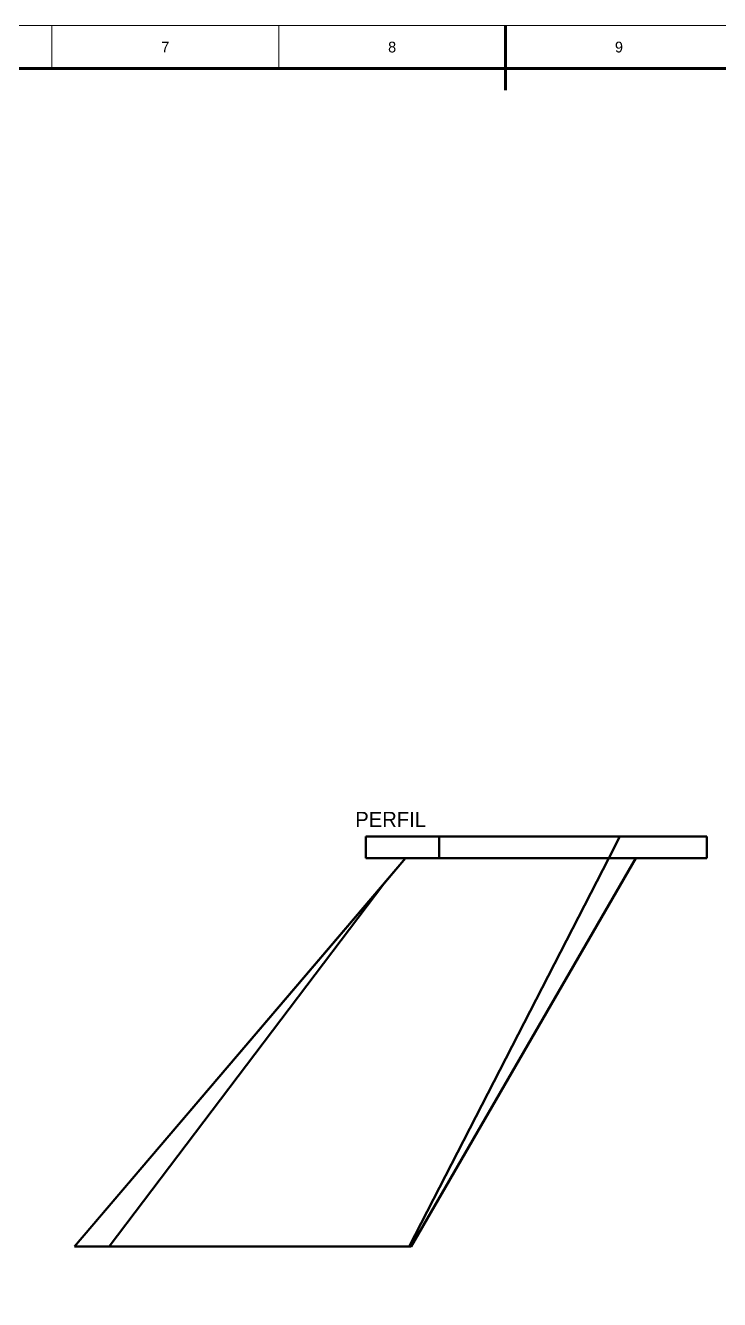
# Model space of a CAD drawing. Header units: millimetres. Extents: x 0 to 841, y 0 to 594.
# Drawn here: x 309.2 to 470.1, y 298.8 to 594 of the extents above; entities that cross this region are included whole.
import ezdxf
from ezdxf.enums import TextEntityAlignment as Align

# ---------------------------------------------------------------- set-up
doc = ezdxf.new("R2010")
doc.units = ezdxf.units.MM
doc.linetypes.add('DASHED', pattern=[1.524, 1.27, -0.254])
for name, color, linetype, lineweight in [('FINA', 7, 'CONTINUOUS', 18), ('NORMA', 7, 'CONTINUOUS', 70), ('OCULTA', 8, 'DASHED', 25), ('TEXTO', 7, 'CONTINUOUS', 25), ('VISIBLE', 7, 'CONTINUOUS', 50)]:
    doc.layers.add(name, color=color, linetype=linetype, lineweight=lineweight)

msp = doc.modelspace()

# ---------------------------------------------------------------- linework, layer by layer
at = {"layer": 'FINA'}
for p, q in [((315.38, 584), (315.38, 594)), ((367.94, 584), (367.94, 594)), ((420.5, 584), (420.5, 594))]:
    msp.add_line(p, q, dxfattribs=at)
msp.add_lwpolyline([(0, 0), (841, 0), (841, 594), (0, 594)], close=True, dxfattribs=at)
at = {"layer": 'NORMA'}
msp.add_line((420.5, 594), (420.5, 579), dxfattribs=at)
msp.add_lwpolyline([(20, 10), (831, 10), (831, 584), (20, 584)], close=True, dxfattribs=at)
at = {"layer": 'OCULTA'}
for p, q in [((388.11, 406.02), (388.11, 406.02)), ((467.11, 406.02), (388.11, 406.02)), ((388.11, 401.02), (388.11, 406.02)), ((391.93, 406.02), (391.91, 406.02)), ((391.91, 406.02), (391.91, 406.02)), ((391.93, 406.02), (391.91, 406.02)), ((391.91, 406.02), (391.91, 406.02)), ((391.95, 406.02), (391.93, 406.02)), ((391.95, 406.02), (391.93, 406.02)), ((391.98, 406.02), (391.95, 406.02)), ((391.98, 406.02), (391.95, 406.02)), ((392.03, 406.02), (391.98, 406.02)), ((392.03, 406.02), (391.98, 406.02)), ((392.08, 406.02), (392.03, 406.02)), ((392.08, 406.02), (392.03, 406.02)), ((392.14, 406.02), (392.08, 406.02)), ((392.14, 406.02), (392.08, 406.02)), ((392.2, 406.02), (392.14, 406.02)), ((392.2, 406.02), (392.14, 406.02)), ((392.28, 406.02), (392.2, 406.02)), ((392.28, 406.02), (392.2, 406.02)), ((392.36, 406.02), (392.28, 406.02)), ((392.36, 406.02), (392.28, 406.02)), ((392.45, 406.02), (392.36, 406.02)), ((392.45, 406.02), (392.36, 406.02)), ((392.55, 406.02), (392.45, 406.02)), ((392.55, 406.02), (392.45, 406.02)), ((392.66, 406.02), (392.55, 406.02)), ((392.66, 406.02), (392.55, 406.02)), ((392.77, 406.02), (392.66, 406.02)), ((392.77, 406.02), (392.66, 406.02)), ((392.89, 406.02), (392.77, 406.02)), ((392.89, 406.02), (392.77, 406.02)), ((393.01, 406.02), (392.89, 406.02)), ((393.01, 406.02), (392.89, 406.02)), ((393.14, 406.02), (393.01, 406.02)), ((393.14, 406.02), (393.01, 406.02)), ((393.27, 406.02), (393.14, 406.02)), ((393.27, 406.02), (393.14, 406.02)), ((393.4, 406.02), (393.27, 406.02)), ((393.4, 406.02), (393.27, 406.02)), ((393.54, 406.02), (393.4, 406.02)), ((393.54, 406.02), (393.4, 406.02)), ((393.68, 406.02), (393.54, 406.02)), ((393.68, 406.02), (393.54, 406.02)), ((393.82, 406.02), (393.68, 406.02)), ((393.82, 406.02), (393.68, 406.02)), ((393.96, 406.02), (393.82, 406.02)), ((393.96, 406.02), (393.82, 406.02)), ((394.11, 406.02), (393.96, 406.02)), ((394.11, 406.02), (393.96, 406.02)), ((394.25, 406.02), (394.11, 406.02)), ((394.25, 406.02), (394.11, 406.02)), ((394.4, 406.02), (394.25, 406.02)), ((394.4, 406.02), (394.25, 406.02)), ((394.54, 406.02), (394.4, 406.02)), ((394.54, 406.02), (394.4, 406.02)), ((394.68, 406.02), (394.54, 406.02)), ((394.68, 406.02), (394.54, 406.02)), ((394.82, 406.02), (394.68, 406.02)), ((394.68, 406.02), (394.82, 406.02)), ((394.82, 406.02), (394.95, 406.02)), ((394.95, 406.02), (394.82, 406.02)), ((395.08, 406.02), (394.95, 406.02)), ((395.08, 406.02), (394.95, 406.02)), ((395.08, 406.02), (395.21, 406.02)), ((395.21, 406.02), (395.08, 406.02)), ((395.33, 406.02), (395.21, 406.02)), ((395.21, 406.02), (395.33, 406.02)), ((395.33, 406.02), (395.45, 406.02)), ((395.45, 406.02), (395.33, 406.02)), ((395.45, 406.02), (395.56, 406.02)), ((395.45, 406.02), (395.56, 406.02)), ((395.66, 406.02), (395.56, 406.02)), ((395.66, 406.02), (395.56, 406.02)), ((395.66, 406.02), (395.76, 406.02)), ((395.66, 406.02), (395.76, 406.02)), ((395.76, 406.02), (395.85, 406.02)), ((395.85, 406.02), (395.76, 406.02)), ((395.85, 406.02), (395.94, 406.02)), ((395.85, 406.02), (395.94, 406.02)), ((395.94, 406.02), (396.01, 406.02)), ((395.94, 406.02), (396.01, 406.02)), ((396.01, 406.02), (396.08, 406.02)), ((396.01, 406.02), (396.08, 406.02)), ((396.08, 406.02), (396.14, 406.02)), ((396.08, 406.02), (396.14, 406.02)), ((396.19, 406.02), (396.14, 406.02)), ((396.19, 406.02), (396.14, 406.02)), ((396.19, 406.02), (396.23, 406.02)), ((396.19, 406.02), (396.23, 406.02)), ((396.23, 406.02), (396.27, 406.02)), ((396.23, 406.02), (396.27, 406.02)), ((396.27, 406.02), (396.29, 406.02)), ((396.27, 406.02), (396.29, 406.02)), ((396.29, 406.02), (396.3, 406.02)), ((396.29, 406.02), (396.3, 406.02)), ((396.3, 406.02), (396.31, 406.02)), ((396.3, 406.02), (396.31, 406.02)), ((447.02, 406.02), (405.11, 406.02)), ((405.11, 401.02), (405.11, 406.02)), ((405.11, 406.02), (405.11, 406.02)), ((447.02, 406.02), (447.02, 406.02)), ((458.93, 406.02), (458.91, 406.02)), ((458.91, 406.02), (458.91, 406.02)), ((458.93, 406.02), (458.91, 406.02)), ((458.91, 406.02), (458.91, 406.02)), ((458.95, 406.02), (458.93, 406.02)), ((458.95, 406.02), (458.93, 406.02)), ((458.98, 406.02), (458.95, 406.02)), ((458.98, 406.02), (458.95, 406.02)), ((459.03, 406.02), (458.98, 406.02)), ((459.03, 406.02), (458.98, 406.02)), ((459.08, 406.02), (459.03, 406.02)), ((459.08, 406.02), (459.03, 406.02)), ((459.14, 406.02), (459.08, 406.02)), ((459.14, 406.02), (459.08, 406.02)), ((459.2, 406.02), (459.14, 406.02)), ((459.2, 406.02), (459.14, 406.02)), ((459.28, 406.02), (459.2, 406.02)), ((459.28, 406.02), (459.2, 406.02)), ((459.36, 406.02), (459.28, 406.02)), ((459.36, 406.02), (459.28, 406.02)), ((459.45, 406.02), (459.36, 406.02)), ((459.45, 406.02), (459.36, 406.02)), ((459.55, 406.02), (459.45, 406.02)), ((459.55, 406.02), (459.45, 406.02)), ((459.66, 406.02), (459.55, 406.02)), ((459.66, 406.02), (459.55, 406.02)), ((459.77, 406.02), (459.66, 406.02)), ((459.77, 406.02), (459.66, 406.02)), ((459.89, 406.02), (459.77, 406.02)), ((459.89, 406.02), (459.77, 406.02)), ((460.01, 406.02), (459.89, 406.02)), ((460.01, 406.02), (459.89, 406.02)), ((460.14, 406.02), (460.01, 406.02)), ((460.14, 406.02), (460.01, 406.02)), ((460.27, 406.02), (460.14, 406.02)), ((460.27, 406.02), (460.14, 406.02)), ((460.4, 406.02), (460.27, 406.02)), ((460.4, 406.02), (460.27, 406.02)), ((460.54, 406.02), (460.4, 406.02)), ((460.54, 406.02), (460.4, 406.02)), ((460.68, 406.02), (460.54, 406.02)), ((460.68, 406.02), (460.54, 406.02)), ((460.82, 406.02), (460.68, 406.02)), ((460.82, 406.02), (460.68, 406.02)), ((460.96, 406.02), (460.82, 406.02)), ((460.96, 406.02), (460.82, 406.02)), ((461.11, 406.02), (460.96, 406.02)), ((461.11, 406.02), (460.96, 406.02)), ((461.25, 406.02), (461.11, 406.02)), ((461.25, 406.02), (461.11, 406.02)), ((461.4, 406.02), (461.25, 406.02)), ((461.4, 406.02), (461.25, 406.02)), ((461.54, 406.02), (461.4, 406.02)), ((461.54, 406.02), (461.4, 406.02)), ((461.68, 406.02), (461.54, 406.02)), ((461.68, 406.02), (461.54, 406.02)), ((461.82, 406.02), (461.68, 406.02)), ((461.68, 406.02), (461.82, 406.02)), ((461.82, 406.02), (461.95, 406.02)), ((461.82, 406.02), (461.95, 406.02)), ((462.08, 406.02), (461.95, 406.02)), ((462.08, 406.02), (461.95, 406.02)), ((462.08, 406.02), (462.21, 406.02)), ((462.21, 406.02), (462.08, 406.02)), ((462.33, 406.02), (462.21, 406.02)), ((462.21, 406.02), (462.33, 406.02)), ((462.33, 406.02), (462.45, 406.02)), ((462.45, 406.02), (462.33, 406.02)), ((462.56, 406.02), (462.45, 406.02)), ((462.56, 406.02), (462.45, 406.02)), ((462.66, 406.02), (462.56, 406.02)), ((462.56, 406.02), (462.66, 406.02)), ((462.66, 406.02), (462.76, 406.02)), ((462.66, 406.02), (462.76, 406.02)), ((462.85, 406.02), (462.76, 406.02)), ((462.85, 406.02), (462.76, 406.02)), ((462.85, 406.02), (462.94, 406.02)), ((462.85, 406.02), (462.94, 406.02)), ((462.94, 406.02), (463.01, 406.02)), ((462.94, 406.02), (463.01, 406.02)), ((463.01, 406.02), (463.08, 406.02)), ((463.01, 406.02), (463.08, 406.02)), ((463.14, 406.02), (463.08, 406.02)), ((463.14, 406.02), (463.08, 406.02)), ((463.14, 406.02), (463.19, 406.02)), ((463.14, 406.02), (463.19, 406.02)), ((463.19, 406.02), (463.23, 406.02)), ((463.19, 406.02), (463.23, 406.02)), ((463.23, 406.02), (463.27, 406.02)), ((463.23, 406.02), (463.27, 406.02)), ((463.27, 406.02), (463.29, 406.02)), ((463.27, 406.02), (463.29, 406.02)), ((463.29, 406.02), (463.3, 406.02)), ((463.29, 406.02), (463.3, 406.02)), ((463.3, 406.02), (463.31, 406.02)), ((463.3, 406.02), (463.31, 406.02)), ((467.11, 406.02), (467.11, 406.02)), ((467.11, 401.02), (467.11, 406.02)), ((397.35, 401.02), (320.61, 311.02)), ((388.11, 401.02), (388.11, 401.02)), ((467.11, 401.02), (388.11, 401.02)), ((391.93, 401.02), (391.91, 401.02)), ((391.91, 401.02), (391.91, 401.02)), ((391.93, 401.02), (391.91, 401.02)), ((391.91, 401.02), (391.91, 401.02)), ((391.95, 401.02), (391.93, 401.02)), ((391.95, 401.02), (391.93, 401.02)), ((391.98, 401.02), (391.95, 401.02)), ((391.98, 401.02), (391.95, 401.02)), ((392.03, 401.02), (391.98, 401.02)), ((392.03, 401.02), (391.98, 401.02)), ((392.08, 401.02), (392.03, 401.02)), ((392.08, 401.02), (392.03, 401.02)), ((392.14, 401.02), (392.08, 401.02)), ((392.14, 401.02), (392.08, 401.02)), ((392.2, 401.02), (392.14, 401.02)), ((392.2, 401.02), (392.14, 401.02)), ((392.28, 401.02), (392.2, 401.02)), ((392.28, 401.02), (392.2, 401.02)), ((392.36, 401.02), (392.28, 401.02)), ((392.36, 401.02), (392.28, 401.02)), ((397.35, 401.02), (392.32, 395.12)), ((392.45, 401.02), (392.36, 401.02)), ((392.45, 401.02), (392.36, 401.02)), ((392.55, 401.02), (392.45, 401.02)), ((392.55, 401.02), (392.45, 401.02)), ((392.66, 401.02), (392.55, 401.02)), ((392.66, 401.02), (392.55, 401.02)), ((392.77, 401.02), (392.66, 401.02)), ((392.77, 401.02), (392.66, 401.02)), ((392.89, 401.02), (392.77, 401.02)), ((392.89, 401.02), (392.77, 401.02)), ((393.01, 401.02), (392.89, 401.02)), ((393.01, 401.02), (392.89, 401.02)), ((393.14, 401.02), (393.01, 401.02)), ((393.14, 401.02), (393.01, 401.02)), ((393.27, 401.02), (393.14, 401.02)), ((393.27, 401.02), (393.14, 401.02)), ((393.4, 401.02), (393.27, 401.02)), ((393.4, 401.02), (393.27, 401.02)), ((393.54, 401.02), (393.4, 401.02)), ((393.54, 401.02), (393.4, 401.02)), ((393.68, 401.02), (393.54, 401.02)), ((393.68, 401.02), (393.54, 401.02)), ((393.82, 401.02), (393.68, 401.02)), ((393.82, 401.02), (393.68, 401.02)), ((393.96, 401.02), (393.82, 401.02)), ((393.96, 401.02), (393.82, 401.02)), ((394.11, 401.02), (393.96, 401.02)), ((394.11, 401.02), (393.96, 401.02)), ((394.25, 401.02), (394.11, 401.02)), ((394.25, 401.02), (394.11, 401.02)), ((394.4, 401.02), (394.25, 401.02)), ((394.4, 401.02), (394.25, 401.02)), ((394.54, 401.02), (394.4, 401.02)), ((394.54, 401.02), (394.4, 401.02)), ((394.68, 401.02), (394.54, 401.02)), ((394.68, 401.02), (394.54, 401.02)), ((394.82, 401.02), (394.68, 401.02)), ((394.68, 401.02), (394.82, 401.02)), ((394.82, 401.02), (394.95, 401.02)), ((394.95, 401.02), (394.82, 401.02)), ((395.08, 401.02), (394.95, 401.02)), ((395.08, 401.02), (394.95, 401.02)), ((395.08, 401.02), (395.21, 401.02)), ((395.21, 401.02), (395.08, 401.02)), ((395.33, 401.02), (395.21, 401.02)), ((395.21, 401.02), (395.33, 401.02)), ((395.33, 401.02), (395.45, 401.02)), ((395.45, 401.02), (395.33, 401.02)), ((395.45, 401.02), (395.56, 401.02)), ((395.45, 401.02), (395.56, 401.02)), ((395.66, 401.02), (395.56, 401.02)), ((395.66, 401.02), (395.56, 401.02)), ((395.66, 401.02), (395.76, 401.02)), ((395.66, 401.02), (395.76, 401.02)), ((395.76, 401.02), (395.85, 401.02)), ((395.85, 401.02), (395.76, 401.02)), ((395.85, 401.02), (395.94, 401.02)), ((395.85, 401.02), (395.94, 401.02)), ((395.94, 401.02), (396.01, 401.02)), ((395.94, 401.02), (396.01, 401.02)), ((396.01, 401.02), (396.08, 401.02)), ((396.01, 401.02), (396.08, 401.02)), ((396.08, 401.02), (396.14, 401.02)), ((396.08, 401.02), (396.14, 401.02)), ((396.19, 401.02), (396.14, 401.02)), ((396.19, 401.02), (396.14, 401.02)), ((396.19, 401.02), (396.23, 401.02)), ((396.19, 401.02), (396.23, 401.02)), ((396.23, 401.02), (396.27, 401.02)), ((396.23, 401.02), (396.27, 401.02)), ((396.27, 401.02), (396.29, 401.02)), ((396.27, 401.02), (396.29, 401.02)), ((396.29, 401.02), (396.3, 401.02)), ((396.29, 401.02), (396.3, 401.02)), ((396.3, 401.02), (396.31, 401.02)), ((396.3, 401.02), (396.31, 401.02)), ((403.87, 401.02), (397.35, 401.02)), ((397.35, 401.02), (397.35, 401.02)), ((450.71, 401.02), (397.35, 401.02)), ((397.35, 401.02), (397.35, 401.02)), ((398.19, 311.02), (444.45, 401.02)), ((398.61, 311.02), (450.71, 401.02)), ((444.45, 401.02), (403.87, 401.02)), ((444.45, 401.02), (405.11, 401.02)), ((405.11, 401.02), (405.11, 401.02)), ((444.45, 401.02), (444.45, 401.02)), ((444.45, 401.02), (444.45, 401.02)), ((450.71, 401.02), (450.71, 401.02)), ((458.93, 401.02), (458.91, 401.02)), ((458.91, 401.02), (458.91, 401.02)), ((458.93, 401.02), (458.91, 401.02)), ((458.91, 401.02), (458.91, 401.02)), ((458.95, 401.02), (458.93, 401.02)), ((458.95, 401.02), (458.93, 401.02)), ((458.98, 401.02), (458.95, 401.02)), ((458.98, 401.02), (458.95, 401.02)), ((459.03, 401.02), (458.98, 401.02)), ((459.03, 401.02), (458.98, 401.02)), ((459.08, 401.02), (459.03, 401.02)), ((459.08, 401.02), (459.03, 401.02)), ((459.14, 401.02), (459.08, 401.02)), ((459.14, 401.02), (459.08, 401.02)), ((459.2, 401.02), (459.14, 401.02)), ((459.2, 401.02), (459.14, 401.02)), ((459.28, 401.02), (459.2, 401.02)), ((459.28, 401.02), (459.2, 401.02)), ((459.36, 401.02), (459.28, 401.02)), ((459.36, 401.02), (459.28, 401.02)), ((459.45, 401.02), (459.36, 401.02)), ((459.45, 401.02), (459.36, 401.02)), ((459.55, 401.02), (459.45, 401.02)), ((459.55, 401.02), (459.45, 401.02)), ((459.66, 401.02), (459.55, 401.02)), ((459.66, 401.02), (459.55, 401.02)), ((459.77, 401.02), (459.66, 401.02)), ((459.77, 401.02), (459.66, 401.02)), ((459.89, 401.02), (459.77, 401.02)), ((459.89, 401.02), (459.77, 401.02)), ((460.01, 401.02), (459.89, 401.02)), ((460.01, 401.02), (459.89, 401.02)), ((460.14, 401.02), (460.01, 401.02)), ((460.14, 401.02), (460.01, 401.02)), ((460.27, 401.02), (460.14, 401.02)), ((460.27, 401.02), (460.14, 401.02)), ((460.4, 401.02), (460.27, 401.02)), ((460.4, 401.02), (460.27, 401.02)), ((460.54, 401.02), (460.4, 401.02)), ((460.54, 401.02), (460.4, 401.02)), ((460.68, 401.02), (460.54, 401.02)), ((460.68, 401.02), (460.54, 401.02)), ((460.82, 401.02), (460.68, 401.02)), ((460.82, 401.02), (460.68, 401.02)), ((460.96, 401.02), (460.82, 401.02)), ((460.96, 401.02), (460.82, 401.02)), ((461.11, 401.02), (460.96, 401.02)), ((461.11, 401.02), (460.96, 401.02)), ((461.25, 401.02), (461.11, 401.02)), ((461.25, 401.02), (461.11, 401.02)), ((461.4, 401.02), (461.25, 401.02)), ((461.4, 401.02), (461.25, 401.02)), ((461.54, 401.02), (461.4, 401.02)), ((461.54, 401.02), (461.4, 401.02)), ((461.68, 401.02), (461.54, 401.02)), ((461.68, 401.02), (461.54, 401.02)), ((461.82, 401.02), (461.68, 401.02)), ((461.68, 401.02), (461.82, 401.02)), ((461.82, 401.02), (461.95, 401.02)), ((461.82, 401.02), (461.95, 401.02)), ((462.08, 401.02), (461.95, 401.02)), ((462.08, 401.02), (461.95, 401.02)), ((462.08, 401.02), (462.21, 401.02)), ((462.21, 401.02), (462.08, 401.02)), ((462.33, 401.02), (462.21, 401.02)), ((462.21, 401.02), (462.33, 401.02)), ((462.33, 401.02), (462.45, 401.02)), ((462.45, 401.02), (462.33, 401.02)), ((462.56, 401.02), (462.45, 401.02)), ((462.56, 401.02), (462.45, 401.02)), ((462.56, 401.02), (462.66, 401.02)), ((462.56, 401.02), (462.66, 401.02)), ((462.66, 401.02), (462.76, 401.02)), ((462.66, 401.02), (462.76, 401.02)), ((462.85, 401.02), (462.76, 401.02)), ((462.85, 401.02), (462.76, 401.02)), ((462.85, 401.02), (462.94, 401.02)), ((462.85, 401.02), (462.94, 401.02)), ((462.94, 401.02), (463.01, 401.02)), ((462.94, 401.02), (463.01, 401.02)), ((463.01, 401.02), (463.08, 401.02)), ((463.01, 401.02), (463.08, 401.02)), ((463.14, 401.02), (463.08, 401.02)), ((463.14, 401.02), (463.08, 401.02)), ((463.14, 401.02), (463.19, 401.02)), ((463.14, 401.02), (463.19, 401.02)), ((463.19, 401.02), (463.23, 401.02)), ((463.19, 401.02), (463.23, 401.02)), ((463.23, 401.02), (463.27, 401.02)), ((463.23, 401.02), (463.27, 401.02)), ((463.27, 401.02), (463.29, 401.02)), ((463.27, 401.02), (463.29, 401.02)), ((463.29, 401.02), (463.3, 401.02)), ((463.29, 401.02), (463.3, 401.02)), ((463.3, 401.02), (463.31, 401.02)), ((463.3, 401.02), (463.31, 401.02)), ((467.11, 401.02), (467.11, 401.02)), ((328.65, 311.02), (392.32, 395.12)), ((392.32, 395.12), (392.32, 395.12)), ((320.61, 311.02), (320.61, 311.02)), ((398.61, 311.02), (320.61, 311.02)), ((398.19, 311.02), (328.65, 311.02)), ((328.65, 311.02), (328.65, 311.02)), ((398.19, 311.02), (398.19, 311.02)), ((398.61, 311.02), (398.61, 311.02))]:
    msp.add_line(p, q, dxfattribs=at)
at = {"layer": 'VISIBLE'}
for p, q in [((467.11, 406.02), (388.11, 406.02)), ((388.11, 401.02), (388.11, 406.02)), ((388.11, 401.02), (388.11, 406.02)), ((388.11, 406.02), (388.11, 406.02)), ((388.11, 406.02), (388.11, 406.02)), ((388.11, 406.02), (467.11, 406.02)), ((391.91, 406.02), (391.91, 406.02)), ((391.91, 406.02), (391.93, 406.02)), ((391.91, 406.02), (391.91, 406.02)), ((391.91, 406.02), (391.93, 406.02)), ((391.93, 406.02), (391.95, 406.02)), ((391.93, 406.02), (391.95, 406.02)), ((391.95, 406.02), (391.98, 406.02)), ((391.95, 406.02), (391.98, 406.02)), ((391.98, 406.02), (392.03, 406.02)), ((391.98, 406.02), (392.03, 406.02)), ((392.03, 406.02), (392.08, 406.02)), ((392.03, 406.02), (392.08, 406.02)), ((392.08, 406.02), (392.14, 406.02)), ((392.08, 406.02), (392.14, 406.02)), ((392.2, 406.02), (392.14, 406.02)), ((392.2, 406.02), (392.14, 406.02)), ((392.2, 406.02), (392.28, 406.02)), ((392.2, 406.02), (392.28, 406.02)), ((392.28, 406.02), (392.36, 406.02)), ((392.28, 406.02), (392.36, 406.02)), ((392.45, 406.02), (392.36, 406.02)), ((392.45, 406.02), (392.36, 406.02)), ((392.45, 406.02), (392.55, 406.02)), ((392.45, 406.02), (392.55, 406.02)), ((392.55, 406.02), (392.66, 406.02)), ((392.66, 406.02), (392.55, 406.02)), ((392.77, 406.02), (392.66, 406.02)), ((392.77, 406.02), (392.66, 406.02)), ((392.89, 406.02), (392.77, 406.02)), ((392.77, 406.02), (392.89, 406.02)), ((392.89, 406.02), (393.01, 406.02)), ((393.01, 406.02), (392.89, 406.02)), ((393.14, 406.02), (393.01, 406.02)), ((393.01, 406.02), (393.14, 406.02)), ((393.14, 406.02), (393.27, 406.02)), ((393.27, 406.02), (393.14, 406.02)), ((393.4, 406.02), (393.27, 406.02)), ((393.4, 406.02), (393.27, 406.02)), ((393.4, 406.02), (393.54, 406.02)), ((393.54, 406.02), (393.4, 406.02)), ((393.68, 406.02), (393.54, 406.02)), ((393.68, 406.02), (393.54, 406.02)), ((393.82, 406.02), (393.68, 406.02)), ((393.82, 406.02), (393.68, 406.02)), ((393.96, 406.02), (393.82, 406.02)), ((393.96, 406.02), (393.82, 406.02)), ((394.11, 406.02), (393.96, 406.02)), ((394.11, 406.02), (393.96, 406.02)), ((394.25, 406.02), (394.11, 406.02)), ((394.25, 406.02), (394.11, 406.02)), ((394.4, 406.02), (394.25, 406.02)), ((394.4, 406.02), (394.25, 406.02)), ((394.54, 406.02), (394.4, 406.02)), ((394.54, 406.02), (394.4, 406.02)), ((394.68, 406.02), (394.54, 406.02)), ((394.68, 406.02), (394.54, 406.02)), ((394.82, 406.02), (394.68, 406.02)), ((394.82, 406.02), (394.68, 406.02)), ((394.95, 406.02), (394.82, 406.02)), ((394.95, 406.02), (394.82, 406.02)), ((395.08, 406.02), (394.95, 406.02)), ((395.08, 406.02), (394.95, 406.02)), ((395.21, 406.02), (395.08, 406.02)), ((395.21, 406.02), (395.08, 406.02)), ((395.33, 406.02), (395.21, 406.02)), ((395.33, 406.02), (395.21, 406.02)), ((395.45, 406.02), (395.33, 406.02)), ((395.45, 406.02), (395.33, 406.02)), ((395.56, 406.02), (395.45, 406.02)), ((395.56, 406.02), (395.45, 406.02)), ((395.66, 406.02), (395.56, 406.02)), ((395.66, 406.02), (395.56, 406.02)), ((395.76, 406.02), (395.66, 406.02)), ((395.76, 406.02), (395.66, 406.02)), ((395.85, 406.02), (395.76, 406.02)), ((395.85, 406.02), (395.76, 406.02)), ((395.94, 406.02), (395.85, 406.02)), ((395.94, 406.02), (395.85, 406.02)), ((396.01, 406.02), (395.94, 406.02)), ((396.01, 406.02), (395.94, 406.02)), ((396.08, 406.02), (396.01, 406.02)), ((396.08, 406.02), (396.01, 406.02)), ((396.14, 406.02), (396.08, 406.02)), ((396.14, 406.02), (396.08, 406.02)), ((396.19, 406.02), (396.14, 406.02)), ((396.19, 406.02), (396.14, 406.02)), ((396.23, 406.02), (396.19, 406.02)), ((396.23, 406.02), (396.19, 406.02)), ((396.27, 406.02), (396.23, 406.02)), ((396.27, 406.02), (396.23, 406.02)), ((396.29, 406.02), (396.27, 406.02)), ((396.29, 406.02), (396.27, 406.02)), ((396.3, 406.02), (396.29, 406.02)), ((396.3, 406.02), (396.29, 406.02)), ((396.31, 406.02), (396.3, 406.02)), ((396.31, 406.02), (396.3, 406.02)), ((447.02, 406.02), (405.11, 406.02)), ((405.11, 401.02), (405.11, 406.02)), ((444.45, 401.02), (447.02, 406.02)), ((444.45, 401.02), (447.02, 406.02)), ((458.91, 406.02), (458.91, 406.02)), ((458.91, 406.02), (458.93, 406.02)), ((458.91, 406.02), (458.91, 406.02)), ((458.91, 406.02), (458.93, 406.02)), ((458.93, 406.02), (458.95, 406.02)), ((458.93, 406.02), (458.95, 406.02)), ((458.95, 406.02), (458.98, 406.02)), ((458.95, 406.02), (458.98, 406.02)), ((458.98, 406.02), (459.03, 406.02)), ((458.98, 406.02), (459.03, 406.02)), ((459.03, 406.02), (459.08, 406.02)), ((459.03, 406.02), (459.08, 406.02)), ((459.14, 406.02), (459.08, 406.02)), ((459.14, 406.02), (459.08, 406.02)), ((459.14, 406.02), (459.2, 406.02)), ((459.14, 406.02), (459.2, 406.02)), ((459.2, 406.02), (459.28, 406.02)), ((459.2, 406.02), (459.28, 406.02)), ((459.28, 406.02), (459.36, 406.02)), ((459.28, 406.02), (459.36, 406.02)), ((459.45, 406.02), (459.36, 406.02)), ((459.45, 406.02), (459.36, 406.02)), ((459.45, 406.02), (459.55, 406.02)), ((459.45, 406.02), (459.55, 406.02)), ((459.55, 406.02), (459.66, 406.02)), ((459.55, 406.02), (459.66, 406.02)), ((459.77, 406.02), (459.66, 406.02)), ((459.77, 406.02), (459.66, 406.02)), ((459.89, 406.02), (459.77, 406.02)), ((459.77, 406.02), (459.89, 406.02)), ((459.89, 406.02), (460.01, 406.02)), ((460.01, 406.02), (459.89, 406.02)), ((460.14, 406.02), (460.01, 406.02)), ((460.01, 406.02), (460.14, 406.02)), ((460.27, 406.02), (460.14, 406.02)), ((460.27, 406.02), (460.14, 406.02)), ((460.4, 406.02), (460.27, 406.02)), ((460.27, 406.02), (460.4, 406.02)), ((460.4, 406.02), (460.54, 406.02)), ((460.54, 406.02), (460.4, 406.02)), ((460.68, 406.02), (460.54, 406.02)), ((460.68, 406.02), (460.54, 406.02)), ((460.82, 406.02), (460.68, 406.02)), ((460.82, 406.02), (460.68, 406.02)), ((460.96, 406.02), (460.82, 406.02)), ((460.96, 406.02), (460.82, 406.02)), ((461.11, 406.02), (460.96, 406.02)), ((461.11, 406.02), (460.96, 406.02)), ((461.25, 406.02), (461.11, 406.02)), ((461.25, 406.02), (461.11, 406.02)), ((461.4, 406.02), (461.25, 406.02)), ((461.4, 406.02), (461.25, 406.02)), ((461.54, 406.02), (461.4, 406.02)), ((461.54, 406.02), (461.4, 406.02)), ((461.68, 406.02), (461.54, 406.02)), ((461.68, 406.02), (461.54, 406.02)), ((461.82, 406.02), (461.68, 406.02)), ((461.82, 406.02), (461.68, 406.02)), ((461.95, 406.02), (461.82, 406.02)), ((461.95, 406.02), (461.82, 406.02)), ((462.08, 406.02), (461.95, 406.02)), ((462.08, 406.02), (461.95, 406.02)), ((462.21, 406.02), (462.08, 406.02)), ((462.21, 406.02), (462.08, 406.02)), ((462.33, 406.02), (462.21, 406.02)), ((462.33, 406.02), (462.21, 406.02)), ((462.45, 406.02), (462.33, 406.02)), ((462.45, 406.02), (462.33, 406.02)), ((462.56, 406.02), (462.45, 406.02)), ((462.56, 406.02), (462.45, 406.02)), ((462.66, 406.02), (462.56, 406.02)), ((462.66, 406.02), (462.56, 406.02)), ((462.76, 406.02), (462.66, 406.02)), ((462.76, 406.02), (462.66, 406.02)), ((462.85, 406.02), (462.76, 406.02)), ((462.85, 406.02), (462.76, 406.02)), ((462.94, 406.02), (462.85, 406.02)), ((462.94, 406.02), (462.85, 406.02)), ((463.01, 406.02), (462.94, 406.02)), ((463.01, 406.02), (462.94, 406.02)), ((463.08, 406.02), (463.01, 406.02)), ((463.08, 406.02), (463.01, 406.02)), ((463.14, 406.02), (463.08, 406.02)), ((463.14, 406.02), (463.08, 406.02)), ((463.19, 406.02), (463.14, 406.02)), ((463.19, 406.02), (463.14, 406.02)), ((463.23, 406.02), (463.19, 406.02)), ((463.23, 406.02), (463.19, 406.02)), ((463.27, 406.02), (463.23, 406.02)), ((463.27, 406.02), (463.23, 406.02)), ((463.29, 406.02), (463.27, 406.02)), ((463.29, 406.02), (463.27, 406.02)), ((463.3, 406.02), (463.29, 406.02)), ((463.3, 406.02), (463.29, 406.02)), ((463.31, 406.02), (463.3, 406.02)), ((463.31, 406.02), (463.3, 406.02)), ((467.11, 401.02), (467.11, 406.02)), ((467.11, 406.02), (467.11, 406.02)), ((467.11, 406.02), (467.11, 406.02)), ((467.11, 406.02), (467.11, 401.02)), ((397.35, 401.02), (320.61, 311.02)), ((467.11, 401.02), (388.11, 401.02)), ((397.35, 401.02), (388.11, 401.02)), ((388.11, 401.02), (388.11, 401.02)), ((388.11, 401.02), (388.11, 401.02)), ((391.91, 401.02), (391.91, 401.02)), ((391.91, 401.02), (391.93, 401.02)), ((391.91, 401.02), (391.91, 401.02)), ((391.91, 401.02), (391.93, 401.02)), ((391.93, 401.02), (391.95, 401.02)), ((391.93, 401.02), (391.95, 401.02)), ((391.95, 401.02), (391.98, 401.02)), ((391.95, 401.02), (391.98, 401.02)), ((391.98, 401.02), (392.03, 401.02)), ((391.98, 401.02), (392.03, 401.02)), ((392.03, 401.02), (392.08, 401.02)), ((392.03, 401.02), (392.08, 401.02)), ((392.08, 401.02), (392.14, 401.02)), ((392.08, 401.02), (392.14, 401.02)), ((392.2, 401.02), (392.14, 401.02)), ((392.2, 401.02), (392.14, 401.02)), ((392.2, 401.02), (392.28, 401.02)), ((392.2, 401.02), (392.28, 401.02)), ((392.28, 401.02), (392.36, 401.02)), ((392.28, 401.02), (392.36, 401.02)), ((397.35, 401.02), (392.32, 395.12)), ((392.32, 395.12), (397.35, 401.02)), ((392.45, 401.02), (392.36, 401.02)), ((392.45, 401.02), (392.36, 401.02)), ((392.45, 401.02), (392.55, 401.02)), ((392.45, 401.02), (392.55, 401.02)), ((392.55, 401.02), (392.66, 401.02)), ((392.66, 401.02), (392.55, 401.02)), ((392.77, 401.02), (392.66, 401.02)), ((392.77, 401.02), (392.66, 401.02)), ((392.89, 401.02), (392.77, 401.02)), ((392.77, 401.02), (392.89, 401.02)), ((392.89, 401.02), (393.01, 401.02)), ((393.01, 401.02), (392.89, 401.02)), ((393.14, 401.02), (393.01, 401.02)), ((393.01, 401.02), (393.14, 401.02)), ((393.14, 401.02), (393.27, 401.02)), ((393.27, 401.02), (393.14, 401.02)), ((393.4, 401.02), (393.27, 401.02)), ((393.4, 401.02), (393.27, 401.02)), ((393.4, 401.02), (393.54, 401.02)), ((393.54, 401.02), (393.4, 401.02)), ((393.68, 401.02), (393.54, 401.02)), ((393.68, 401.02), (393.54, 401.02)), ((393.82, 401.02), (393.68, 401.02)), ((393.82, 401.02), (393.68, 401.02)), ((393.96, 401.02), (393.82, 401.02)), ((393.96, 401.02), (393.82, 401.02)), ((394.11, 401.02), (393.96, 401.02)), ((394.11, 401.02), (393.96, 401.02)), ((394.25, 401.02), (394.11, 401.02)), ((394.25, 401.02), (394.11, 401.02)), ((394.4, 401.02), (394.25, 401.02)), ((394.4, 401.02), (394.25, 401.02)), ((394.54, 401.02), (394.4, 401.02)), ((394.54, 401.02), (394.4, 401.02)), ((394.68, 401.02), (394.54, 401.02)), ((394.68, 401.02), (394.54, 401.02)), ((394.82, 401.02), (394.68, 401.02)), ((394.82, 401.02), (394.68, 401.02)), ((394.95, 401.02), (394.82, 401.02)), ((394.95, 401.02), (394.82, 401.02)), ((395.08, 401.02), (394.95, 401.02)), ((395.08, 401.02), (394.95, 401.02)), ((395.21, 401.02), (395.08, 401.02)), ((395.21, 401.02), (395.08, 401.02)), ((395.33, 401.02), (395.21, 401.02)), ((395.33, 401.02), (395.21, 401.02)), ((395.45, 401.02), (395.33, 401.02)), ((395.45, 401.02), (395.33, 401.02)), ((395.56, 401.02), (395.45, 401.02)), ((395.56, 401.02), (395.45, 401.02)), ((395.66, 401.02), (395.56, 401.02)), ((395.66, 401.02), (395.56, 401.02)), ((395.76, 401.02), (395.66, 401.02)), ((395.76, 401.02), (395.66, 401.02)), ((395.85, 401.02), (395.76, 401.02)), ((395.85, 401.02), (395.76, 401.02)), ((395.94, 401.02), (395.85, 401.02)), ((395.94, 401.02), (395.85, 401.02)), ((396.01, 401.02), (395.94, 401.02)), ((396.01, 401.02), (395.94, 401.02)), ((396.08, 401.02), (396.01, 401.02)), ((396.08, 401.02), (396.01, 401.02)), ((396.14, 401.02), (396.08, 401.02)), ((396.14, 401.02), (396.08, 401.02)), ((396.19, 401.02), (396.14, 401.02)), ((396.19, 401.02), (396.14, 401.02)), ((396.23, 401.02), (396.19, 401.02)), ((396.23, 401.02), (396.19, 401.02)), ((396.27, 401.02), (396.23, 401.02)), ((396.27, 401.02), (396.23, 401.02)), ((396.29, 401.02), (396.27, 401.02)), ((396.29, 401.02), (396.27, 401.02)), ((396.3, 401.02), (396.29, 401.02)), ((396.3, 401.02), (396.29, 401.02)), ((396.31, 401.02), (396.3, 401.02)), ((396.31, 401.02), (396.3, 401.02)), ((450.71, 401.02), (397.35, 401.02)), ((444.45, 401.02), (397.35, 401.02)), ((397.35, 401.02), (397.35, 401.02)), ((397.35, 401.02), (397.35, 401.02)), ((397.35, 401.02), (397.35, 401.02)), ((397.35, 401.02), (397.35, 401.02)), ((397.35, 401.02), (397.35, 401.02)), ((397.35, 401.02), (397.35, 401.02)), ((397.35, 401.02), (397.35, 401.02)), ((397.35, 401.02), (397.35, 401.02)), ((397.35, 401.02), (397.35, 401.02)), ((397.35, 401.02), (397.35, 401.02)), ((397.35, 401.02), (397.35, 401.02)), ((397.35, 401.02), (397.35, 401.02)), ((397.35, 401.02), (397.35, 401.02)), ((397.35, 401.02), (397.35, 401.02)), ((397.35, 401.02), (397.35, 401.02)), ((397.35, 401.02), (397.35, 401.02)), ((397.35, 401.02), (397.35, 401.02)), ((397.35, 401.02), (397.35, 401.02)), ((397.35, 401.02), (397.35, 401.02)), ((397.35, 401.02), (397.35, 401.02)), ((397.35, 401.02), (397.35, 401.02)), ((397.35, 401.02), (397.35, 401.02)), ((397.35, 401.02), (397.35, 401.02)), ((398.19, 311.02), (444.45, 401.02)), ((398.61, 311.02), (450.71, 401.02)), ((450.71, 401.02), (398.61, 311.02)), ((444.45, 401.02), (405.11, 401.02)), ((467.11, 401.02), (450.71, 401.02)), ((450.71, 401.02), (450.71, 401.02)), ((450.71, 401.02), (450.71, 401.02)), ((450.71, 401.02), (450.71, 401.02)), ((450.71, 401.02), (450.71, 401.02)), ((450.71, 401.02), (450.71, 401.02)), ((450.71, 401.02), (450.71, 401.02)), ((450.71, 401.02), (450.71, 401.02)), ((450.71, 401.02), (450.71, 401.02)), ((450.71, 401.02), (450.71, 401.02)), ((450.71, 401.02), (450.71, 401.02)), ((450.71, 401.02), (450.71, 401.02)), ((458.91, 401.02), (458.91, 401.02)), ((458.91, 401.02), (458.93, 401.02)), ((458.91, 401.02), (458.91, 401.02)), ((458.91, 401.02), (458.93, 401.02)), ((458.93, 401.02), (458.95, 401.02)), ((458.93, 401.02), (458.95, 401.02)), ((458.95, 401.02), (458.98, 401.02)), ((458.95, 401.02), (458.98, 401.02)), ((458.98, 401.02), (459.03, 401.02)), ((458.98, 401.02), (459.03, 401.02)), ((459.03, 401.02), (459.08, 401.02)), ((459.03, 401.02), (459.08, 401.02)), ((459.14, 401.02), (459.08, 401.02)), ((459.14, 401.02), (459.08, 401.02)), ((459.14, 401.02), (459.2, 401.02)), ((459.14, 401.02), (459.2, 401.02)), ((459.2, 401.02), (459.28, 401.02)), ((459.2, 401.02), (459.28, 401.02)), ((459.28, 401.02), (459.36, 401.02)), ((459.28, 401.02), (459.36, 401.02)), ((459.45, 401.02), (459.36, 401.02)), ((459.45, 401.02), (459.36, 401.02)), ((459.45, 401.02), (459.55, 401.02)), ((459.45, 401.02), (459.55, 401.02)), ((459.55, 401.02), (459.66, 401.02)), ((459.55, 401.02), (459.66, 401.02)), ((459.77, 401.02), (459.66, 401.02)), ((459.77, 401.02), (459.66, 401.02)), ((459.89, 401.02), (459.77, 401.02)), ((459.77, 401.02), (459.89, 401.02)), ((459.89, 401.02), (460.01, 401.02)), ((460.01, 401.02), (459.89, 401.02)), ((460.14, 401.02), (460.01, 401.02)), ((460.01, 401.02), (460.14, 401.02)), ((460.27, 401.02), (460.14, 401.02)), ((460.27, 401.02), (460.14, 401.02)), ((460.4, 401.02), (460.27, 401.02)), ((460.27, 401.02), (460.4, 401.02)), ((460.4, 401.02), (460.54, 401.02)), ((460.54, 401.02), (460.4, 401.02)), ((460.68, 401.02), (460.54, 401.02)), ((460.68, 401.02), (460.54, 401.02)), ((460.82, 401.02), (460.68, 401.02)), ((460.82, 401.02), (460.68, 401.02)), ((460.96, 401.02), (460.82, 401.02)), ((460.96, 401.02), (460.82, 401.02)), ((461.11, 401.02), (460.96, 401.02)), ((461.11, 401.02), (460.96, 401.02)), ((461.25, 401.02), (461.11, 401.02)), ((461.25, 401.02), (461.11, 401.02)), ((461.4, 401.02), (461.25, 401.02)), ((461.4, 401.02), (461.25, 401.02)), ((461.54, 401.02), (461.4, 401.02)), ((461.54, 401.02), (461.4, 401.02)), ((461.68, 401.02), (461.54, 401.02)), ((461.68, 401.02), (461.54, 401.02)), ((461.82, 401.02), (461.68, 401.02)), ((461.82, 401.02), (461.68, 401.02)), ((461.95, 401.02), (461.82, 401.02)), ((461.95, 401.02), (461.82, 401.02)), ((462.08, 401.02), (461.95, 401.02)), ((462.08, 401.02), (461.95, 401.02)), ((462.21, 401.02), (462.08, 401.02)), ((462.21, 401.02), (462.08, 401.02)), ((462.33, 401.02), (462.21, 401.02)), ((462.33, 401.02), (462.21, 401.02)), ((462.45, 401.02), (462.33, 401.02)), ((462.45, 401.02), (462.33, 401.02)), ((462.56, 401.02), (462.45, 401.02)), ((462.56, 401.02), (462.45, 401.02)), ((462.66, 401.02), (462.56, 401.02)), ((462.66, 401.02), (462.56, 401.02)), ((462.76, 401.02), (462.66, 401.02)), ((462.76, 401.02), (462.66, 401.02)), ((462.85, 401.02), (462.76, 401.02)), ((462.85, 401.02), (462.76, 401.02)), ((462.94, 401.02), (462.85, 401.02)), ((462.94, 401.02), (462.85, 401.02)), ((463.01, 401.02), (462.94, 401.02)), ((463.01, 401.02), (462.94, 401.02)), ((463.08, 401.02), (463.01, 401.02)), ((463.08, 401.02), (463.01, 401.02)), ((463.14, 401.02), (463.08, 401.02)), ((463.14, 401.02), (463.08, 401.02)), ((463.19, 401.02), (463.14, 401.02)), ((463.19, 401.02), (463.14, 401.02)), ((463.23, 401.02), (463.19, 401.02)), ((463.23, 401.02), (463.19, 401.02)), ((463.27, 401.02), (463.23, 401.02)), ((463.27, 401.02), (463.23, 401.02)), ((463.29, 401.02), (463.27, 401.02)), ((463.29, 401.02), (463.27, 401.02)), ((463.3, 401.02), (463.29, 401.02)), ((463.3, 401.02), (463.29, 401.02)), ((463.31, 401.02), (463.3, 401.02)), ((463.31, 401.02), (463.3, 401.02)), ((467.11, 401.02), (467.11, 401.02)), ((467.11, 401.02), (467.11, 401.02)), ((320.61, 311.02), (392.32, 395.12)), ((328.65, 311.02), (392.32, 395.12)), ((398.61, 311.02), (320.61, 311.02)), ((320.61, 311.02), (320.61, 311.02)), ((398.61, 311.02), (320.61, 311.02)), ((320.61, 311.02), (320.61, 311.02)), ((398.19, 311.02), (328.65, 311.02)), ((398.61, 311.02), (398.61, 311.02)), ((398.61, 311.02), (398.61, 311.02))]:
    msp.add_line(p, q, dxfattribs=at)

# ---------------------------------------------------------------- texts
at = {"layer": 'TEXTO'}
for s, height, p in [('7', 2.5, (341.66, 589)), ('8', 2.5, (394.22, 589)), ('9', 2.5, (446.78, 589)), ('PERFIL', 3.5, (393.86, 410.02))]:
    msp.add_text(s, height=height, dxfattribs=at).set_placement(p, align=Align.MIDDLE_CENTER)

doc.saveas('drawing.dxf')
